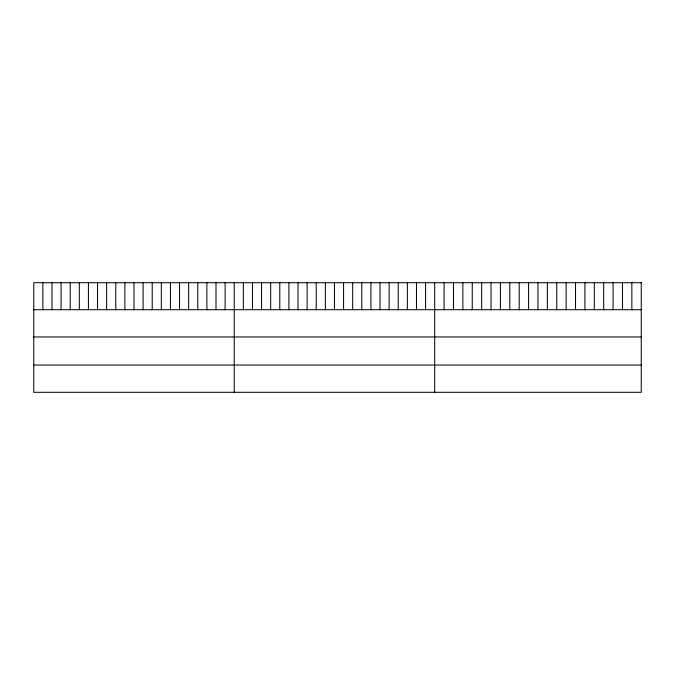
<?xml version="1.0" encoding="UTF-8"?>
<svg xmlns="http://www.w3.org/2000/svg" width="675" height="675" viewBox="0 0 675 675"><rect width="100%" height="100%" fill="white"/><g stroke="black" fill="none" stroke-linecap="round" stroke-linejoin="round"><path stroke-width="1.01" d="M33.75 309.707L641.25 309.707M33.75 336.96L641.25 336.96M33.75 365.048L641.25 365.048M631.859 282.698L631.859 309.707M622.477 282.698L622.477 309.707M613.086 282.698L613.086 309.707M603.695 282.698L603.695 309.707M594.304 282.698L594.304 309.707M584.921 282.698L584.921 309.707M575.53 282.698L575.53 309.707M566.139 282.698L566.139 309.707M556.748 282.698L556.748 309.707M547.366 282.698L547.366 309.707M537.975 282.698L537.975 309.707M528.584 282.698L528.584 309.707M519.202 282.698L519.202 309.707M509.811 282.698L509.811 309.707M500.42 282.698L500.42 309.707M491.029 282.698L491.029 309.707M481.646 282.698L481.646 309.707M472.255 282.698L472.255 309.707M462.864 282.698L462.864 309.707M453.473 282.698L453.473 309.707M444.091 282.698L444.091 309.707M434.7 282.698L434.7 392.302M425.587 282.698L425.587 309.707M416.475 282.698L416.475 309.707M407.363 282.698L407.363 309.707M398.25 282.698L398.25 309.707M389.137 282.698L389.137 309.707M380.025 282.698L380.025 309.707M370.913 282.698L370.913 309.707M361.8 282.698L361.8 309.707M352.688 282.698L352.688 309.707M343.575 282.698L343.575 309.707M334.462 282.698L334.462 309.707M325.35 282.698L325.35 309.707M316.238 282.698L316.238 309.707M307.125 282.698L307.125 309.707M298.012 282.698L298.012 309.707M288.9 282.698L288.9 309.707M279.788 282.698L279.788 309.707M270.675 282.698L270.675 309.707M261.562 282.698L261.562 309.707M252.45 282.698L252.45 309.707M243.337 282.698L243.337 309.707M234.225 282.698L234.225 392.302M225.113 282.698L225.113 309.707M216 282.698L216 309.707M206.887 282.698L206.887 309.707M197.775 282.698L197.775 309.707M188.662 282.698L188.662 309.707M179.55 282.698L179.55 309.707M170.438 282.698L170.438 309.707M161.325 282.698L161.325 309.707M152.213 282.698L152.213 309.707M143.1 282.698L143.1 309.707M133.988 282.698L133.988 309.707M124.875 282.698L124.875 309.707M115.762 282.698L115.762 309.707M106.65 282.698L106.65 309.707M97.537 282.698L97.537 309.707M88.425 282.698L88.425 309.707M79.312 282.698L79.312 309.707M70.2 282.698L70.2 309.707M61.088 282.698L61.088 309.707M51.975 282.698L51.975 309.707M42.862 282.698L42.862 309.707M641.25 282.698L33.75 282.698L33.75 392.302L641.25 392.302L641.25 282.698"/></g></svg>
